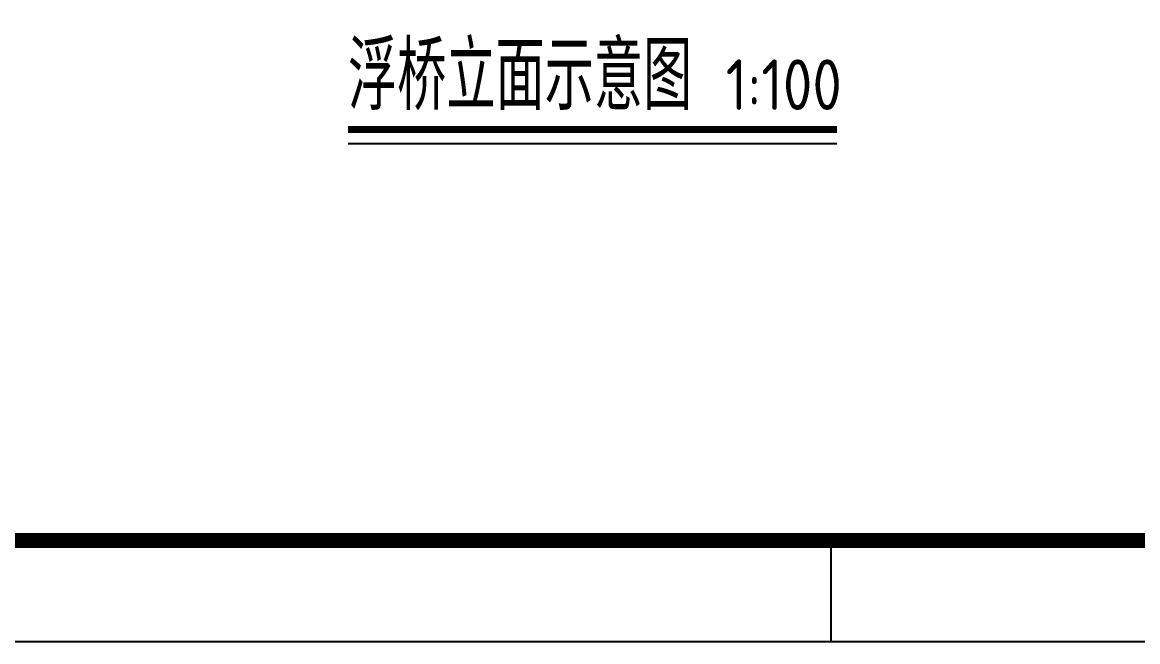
# Model space of a CAD drawing. Extents: x 396092 to 455492, y 17293 to 132793.
# Drawn here: x 417799 to 428825, y 48793 to 54914 of the extents above; entities that cross this region are included whole.
import ezdxf

# ---------------------------------------------------------------- set-up
doc = ezdxf.new("R2010")
doc.units = 0
doc.header["$LTSCALE"] = 1000
doc.header["$MEASUREMENT"] = 0
doc.layers.add('DIM_SYMB', color=3, linetype='Continuous')
doc.layers.add('PUB_TEXT', color=7, linetype='Continuous')
doc.styles.get("Standard").update_dxf_attribs({"font": 'gbenor.shx', "bigfont": 'gbcbig.shx'})

# ---------------------------------------------------------------- blocks, each defined once
blk = doc.blocks.new('A$Ce900529c')
blk.add_line((1252.47, -1038.99), (1252.47, -1048.99))
blk.add_lwpolyline([(955.47, -628.99), (1549.47, -628.99), (1549.47, -1048.99), (955.47, -1048.99)], close=True)
at = {"const_width": 1.5}
blk.add_lwpolyline([(1539.47, -638.99), (980.47, -638.99), (980.47, -1038.99), (1539.47, -1038.99)], close=True, dxfattribs=at)

msp = doc.modelspace()

# ---------------------------------------------------------------- linework, layer by layer
at = {"layer": 'DIM_SYMB', "const_width": 70}
msp.add_lwpolyline([(421018.7, 53855.4), (425852.8, 53855.4)], dxfattribs=at)
at = {"layer": 'DIM_SYMB'}
msp.add_lwpolyline([(421018.7, 53715.4), (425852.8, 53715.4)], dxfattribs=at)

# ---------------------------------------------------------------- block references
at = {"xscale": 100, "yscale": 100, "zscale": 100}
msp.add_blockref('A$Ce900529c', (300545.2, 153692.1), dxfattribs=at)

# ---------------------------------------------------------------- texts
at = {"layer": 'PUB_TEXT'}
for s, height, p in [('浮桥立面示意图', 675.18, (421018.7, 54047.5)), ('1:100', 500, (424752.5, 54047.5))]:
    msp.add_text(s, height=height, dxfattribs=at).set_placement(p)

doc.saveas('drawing.dxf')
